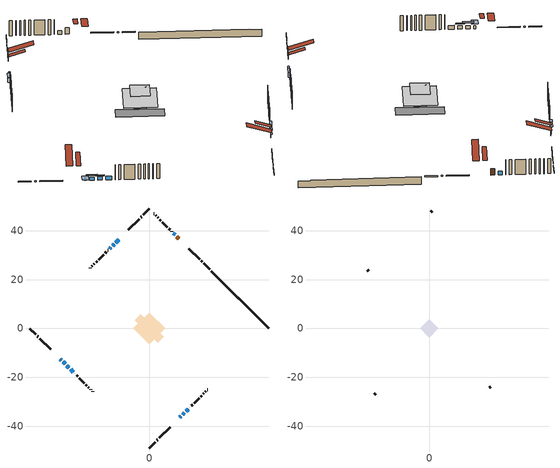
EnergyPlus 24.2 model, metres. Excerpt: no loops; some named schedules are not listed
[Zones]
conditioned space
 floor outside (Floor1 construction): -2.28,0 0,2.28 2.28,0 0,-2.28 z0.49
 floor outside (Floor2 construction): -0.53,0 0,0.53 0.53,0 0,-0.53 z0.49
 floor adiabatic (AdiabaticFloorConstruction): -6.47,0 0,6.47 6.47,0 0,-6.47 z2.93
 floor foundation (Slab1 construction): -5.87,3.42 -3.42,5.87 5.87,-3.42 3.42,-5.87 z-1.95
 wall outside (RimJoist1 construction): 0,-48.83 2.45,-46.38 / -48.83,0 -46.38,-2.45 / 0,48.83 -2.45,46.38 / 24.68,24.15 22.24,26.59 z0.49:0.79
 wall outside (RimJoist3 construction): 3.1,-45.73 3.47,-45.36 / -45.73,-3.1 -45.36,-3.47 / -3.1,45.73 -3.47,45.36 / 21.58,27.25 21.22,27.62 z0.49:0.79
 wall outside (RimJoist4 construction): 4.12,-44.71 8.53,-40.3 / -44.71,-4.12 -40.3,-8.53 / -4.12,44.71 -8.53,40.3 / 20.56,28.27 16.15,32.68 z0.49:0.79
 wall outside (AdiabaticWallConstruction 1): 12.12,36.71 11.28,37.55 z0.49:2.52
 wall outside (AdiabaticWallConstruction): -36.27,-12.56 -35.89,-12.94 / 12.56,-36.27 12.94,-35.89 z0.49:1.38; -35.24,-13.59 -34.36,-14.47 / -33.7,-15.13 -32.82,-16.01 z0.49:1.53; -12.56,36.27 -13.71,35.12 z0.49:0.95; -32.16,-16.67 -31.02,-17.81 / 15.06,-33.77 15.91,-32.92 / 10.62,38.21 9.86,38.97 z0.49:1.71; 13.59,-35.24 14.4,-34.43 z0.49:1.73; -14.37,34.46 -15.01,33.82 z0.49:1.41; -15.67,33.16 -16.19,32.64 z0.49:1.05
 wall outside (Wall1 construction): 16.56,-32.27 16.58,-32.25 / -30.37,-18.47 -30.35,-18.48 / -16.85,31.98 -16.87,31.96 / 9.2,39.63 9.18,39.65 z0.49:5.37
 wall outside (Wall2 construction): 17.24,-31.59 17.7,-31.13 / -29.69,-19.14 -29.23,-19.6 / -17.53,31.3 -17.99,30.84 / 8.53,40.3 8.07,40.76 z0.49:5.37
 wall outside (Wall3 construction): 18.36,-30.47 20.38,-28.45 / -28.57,-20.26 -26.55,-22.28 / -18.64,30.19 -20.66,28.17 / 7.41,41.42 5.39,43.44 z0.49:5.37
 wall outside (Wall4 construction): 21.03,-27.8 21.44,-27.39 / -25.89,-22.94 -25.49,-23.34 / -21.32,27.51 -21.73,27.1 / 4.73,44.1 4.33,44.5 z0.49:5.37
 wall outside (Wall5 construction): 22.1,-26.73 22.3,-26.53 / -24.83,-24 -24.63,-24.2 / -22.38,26.45 -22.59,26.24 / 3.67,45.16 3.47,45.36 z0.49:5.37
 wall outside (Wall6 construction): 22.96,-25.87 23.12,-25.71 / -23.97,-24.86 -23.81,-25.02 / -23.24,25.59 -23.41,25.42 / 2.81,46.02 2.65,46.18 z0.49:5.37
 wall outside (Wall7 construction): 23.78,-25.05 23.87,-24.96 / -23.15,-25.68 -23.06,-25.77 / -24.06,24.77 -24.16,24.67 / 1.99,46.84 1.89,46.94 z0.49:5.37
 wall foundation (FoundationWall1 construction): 25.34,23.49,-1.95 25.34,23.49,0.49 46.48,2.35,0.49 46.48,2.35,0.27 48.83,0,0.27 48.83,0,-1.95
 window (WindowConstruction 8): -36.27,-12.56 -35.89,-12.94 z0.49:1.38
 window (WindowConstruction 7): -35.24,-13.59 -34.36,-14.47 z0.49:1.53
 window (WindowConstruction 10): -12.56,36.27 -13.71,35.12 z0.49:0.95
 window (WindowConstruction 9): 12.56,-36.27 12.94,-35.89 z0.49:1.38
 window (WindowConstruction): -33.7,-15.13 -32.82,-16.01 z0.49:1.53
 window (WindowConstruction 1): -32.16,-16.67 -31.02,-17.81 z0.49:1.71
 window (WindowConstruction 2): 13.59,-35.24 14.4,-34.43 z0.49:1.73
 window (WindowConstruction 3): 15.06,-33.77 15.9,-32.93 z0.49:1.71
 window (WindowConstruction 4): 10.62,38.21 9.86,38.97 z0.49:1.71
 window (WindowConstruction 5): -14.37,34.46 -15.01,33.82 z0.49:1.4
 window (WindowConstruction 6): -15.67,33.16 -16.19,32.64 z0.49:1.05
 door (Door): 12.12,36.71 11.28,37.55 z0.49:2.52
 ceiling adiabatic (AdiabaticFloorConstruction): 0,-6.47 6.47,0 0,6.47 -6.47,0 z2.93
 roof outside (Roof5 construction): 11.9,-36.93,5.37 8.85,-33.87,6.81 8.04,-34.68,6.81 11.1,-37.73,5.37; -36.93,-11.9,5.37 -33.87,-8.85,6.81 -34.68,-8.04,6.81 -37.73,-11.1,5.37; -11.9,36.93,5.37 -8.85,33.87,6.81 -8.04,34.68,6.81 -11.1,37.73,5.37; 12.78,36.05,5.37 9.72,33,6.81 10.53,32.19,6.81 13.58,35.25,5.37
attic - vented
 floor to conditioned space (Floor3 construction Reversed): -3.71,0 0,3.71 3.71,0 0,-3.71 z5.37
 floor to conditioned space (Floor4 construction Reversed): -2.1,0 0,2.1 2.1,0 0,-2.1 z5.37
 floor to conditioned space (Floor6 construction Reversed): -2.42,0 0,2.42 2.42,0 0,-2.42 z5.37
 wall outside (Wall8 construction): 24.53,-24.3 25.11,-23.72 / -22.4,-26.43 -21.82,-27.01 / -24.82,24.01 -25.4,23.43 / 1.24,47.59 0.66,48.17 z0.49:5.37
 roof outside (Roof1 construction): 10.44,-38.39,5.37 5.67,-33.61,7.62 4.41,-34.87,7.62 9.18,-39.65,5.37; -38.39,-10.44,5.37 -33.61,-5.67,7.62 -34.87,-4.41,7.62 -39.65,-9.18,5.37; -10.44,38.39,5.37 -5.67,33.61,7.62 -4.41,34.87,7.62 -9.18,39.65,5.37; 14.24,34.59,5.37 9.46,29.82,7.62 10.72,28.56,7.62 15.5,33.33,5.37
shading: -35.46,-13.37 -36.7,-12.13 -37.99,-13.42 -36.75,-14.66 z1.99; -33.71,-15.12 -35.88,-12.95 -36.31,-13.38 -34.14,-15.55 z2.44; -13.75,35.08 -12.52,36.31 -12.62,36.42 -13.86,35.18 z1.01; 13.26,-35.57 12.24,-36.59 12.45,-36.81 13.47,-35.78 z1.84; -32.39,-16.44 -34.13,-14.7 -34.34,-14.91 -32.6,-16.65 z2.14; 14.73,-34.1 13.27,-35.56 13.59,-35.89 15.05,-34.43 z2.19; 16.23,-32.6 14.73,-34.1 15.06,-34.42 16.56,-32.93 z2.17; -15.44,33.39 -13.94,34.89 -14.37,35.33 -15.88,33.82 z2.01; -16.62,32.21 -15.24,33.59 -15.67,34.02 -17.05,32.64 z1.66
[Building]
Building 1: Terrain=Suburbs
[Site:Location]
Fredericton_NB: Latitude {deg}=45.87; Longitude {deg}=-66.54; Time Zone {hr}=-4; Elevation {m}=21; Keep Site Location Information=Yes
[Site:GroundTemperature:Shallow]
1.40444, -0.745387, -0.917552, 0.102649, 4.19819, 8.27465, 11.8087, 14.0475, 14.2377, 12.4168, 8.97287, 5.02146
[Site:WaterMainsTemperature]
Calculation Method=Schedule; Temperature Schedule=mains temperature schedule
[Material] Roughness=Rough; Thermal Absorptance=0.9
Name | Thickness {m} | Conductivity {W/m-K} | Density {kg/m3} | Specific Heat {J/kg-K} | Solar Absorptance | Visible Absorptance
asphalt or fiberglass shingles | 0.00635 | 0.162714 | 1121.4 | 1465.45 | 0.4 | 0.4
ceiling stud and cavity | 0.1397 | 0.118591 | 65.682 | 1177.47 | 0.7 | 0.7
ceiling stud and cavity 1 | 0.1397 | 0.117711 | 65.682 | 1177.47 | 0.7 | 0.7
ceiling stud and cavity 2 | 0.1397 | 0.118237 | 65.682 | 1177.47 | 0.7 | 0.7
concrete 4.0 in. | 0.1016 | 1.803125 | 2242.8 | 837.4 | 0.7 | 0.7
concrete 8.0 in. | 0.2032 | 1.803125 | 2242.8 | 837.4 | 0.7 | 0.7
door material | 0.04445 | 0.0451087 | 512.64 | 1214.23 | 0.7 | 0.7
floor covering | 0.0127 | 0.0433444 | 54.468 | 1339.84 | 0.6 | 0.6
floor rigid ins; rim joist rigid ins; wall rigid ins | 0.051816 | 0.029427 | 32.04 | 1214.23 | 0.7 | 0.7
floor rigid ins 1; wall rigid ins 1 | 0.512978 | 0.029427 | 32.04 | 1214.23 | 0.7 | 0.7
floor stud and cavity | 0.1397 | 0.101559 | 92.3553 | 1139.71 | 0.7 | 0.7
floor stud and cavity 1 | 0.1397 | 0.0960274 | 92.3553 | 1139.71 | 0.7 | 0.7
floor stud and cavity 2 | 0.1397 | 1.75129 | 37.0049 | 1207.88 | 0.7 | 0.7
furniture material conditioned space 1 | 0.1524 | 0.115458 | 640.8 | 1214.23 | 0.6 | 0.6
gypsum board | 0.0127 | 0.160291 | 801 | 837.4 | 0.6 | 0.6
gypsum board 1 | 0.00254 | 0.160291 | 801 | 837.4 | 0.6 | 0.6
osb sheathing 0.5 in. | 0.0127 | 0.115458 | 512.64 | 1214.23 | 0.7 | 0.7
osb sheathing 0.75 in. | 0.01905 | 0.115458 | 512.64 | 1214.23 | 0.7 | 0.7
osb sheathing 2.0 in. | 0.0508 | 0.115458 | 512.64 | 1214.23 | 0.7 | 0.7
rim joist stud and cavity | 0.0508 | 0.177588 | 50.32683 | 1063.81 | 0.6 | 0.6
rim joist stud and cavity 1 | 0.0508 | 0.229734 | 125.044 | 1163.47 | 0.6 | 0.6
rim joist stud and cavity 2 | 0.0508 | 0.0585692 | 125.044 | 1163.47 | 0.6 | 0.6
roof stud and cavity | 0.2032 | 0.172038 | 78.34581 | 1123.46 | 0.7 | 0.7
slab rigid ins | 0.000517642 | 0.029427 | 32.04 | 1214.23 | 0.7 | 0.7
wall stud and cavity | 0.1397 | 0.293854 | 139.0536 | 1170.24 | 0.7 | 0.7
wall stud and cavity 1 | 0.1397 | 0.532503 | 139.0536 | 1170.24 | 0.7 | 0.7
wall stud and cavity 2 | 0.1397 | 0.450807 | 139.0536 | 1170.24 | 0.7 | 0.7
wall stud and cavity 3 | 0.0889 | 0.350082 | 50.32683 | 1063.81 | 0.7 | 0.7
wall stud and cavity 4 | 0.1397 | 0.170256 | 139.0536 | 1170.24 | 0.7 | 0.7
wall stud and cavity 5 | 0.1397 | 0.0768782 | 139.0536 | 1170.24 | 0.7 | 0.7
wall stud and cavity 6 | 0.1397 | 0.678158 | 139.0536 | 1170.24 | 0.7 | 0.7
wall stud and cavity 7 | 0.0889 | 6.9971 | 50.32683 | 1063.81 | 0.6 | 0.6
wall stud and cavity 8 | 0.0889 | 0.380278 | 52.3479 | 1209.89 | 0.7 | 0.7
wall stud and cavity 9 | 0.0889 | 0.391764 | 83.0341 | 1211.67 | 0.7 | 0.7
wood siding | 0.0254 | 0.102417 | 544.68 | 1172.36 | 0.4 | 0.4
wood siding 1 | 0.00254 | 0.102417 | 544.68 | 1172.36 | 0.4 | 0.4
wood siding 2; wood siding 3; wood siding 4 | 0.0254 | 0.102417 | 544.68 | 1172.36 | 0.7 | 0.7
[WindowMaterial:SimpleGlazingSystem]
Name | U-Factor {W/m2-K} | Solar Heat Gain Coefficient
WindowMaterial | 3.30232 | 0.66
WindowMaterial 1 | 3.30005 | 0.68
WindowMaterial 2 | 3.30119 | 0.66
WindowMaterial 3 | 2.779381 | 0.66
WindowMaterial 4 | 2.77711 | 0.66
WindowMaterial 5 | 2.76916 | 0.64
WindowMaterial 6 | 2.76064 | 0.47
WindowMaterial 7 | 2.75326 | 0.59
WindowMaterial 8 | 3.30687 | 0.57
[Construction]
AdiabaticFloorConstruction: floor stud and cavity 2, floor rigid ins 1, osb sheathing 0.75 in., floor covering
AdiabaticWallConstruction: wood siding 3, wall rigid ins 1, wall stud and cavity 8, gypsum board
AdiabaticWallConstruction 1: wood siding 4, wall rigid ins 1, wall stud and cavity 8, gypsum board
Door: door material
Floor1 construction: floor stud and cavity, floor rigid ins, osb sheathing 0.75 in., floor covering
Floor2 construction: floor stud and cavity 1, floor rigid ins, osb sheathing 0.75 in., floor covering
Floor3 construction Reversed: gypsum board, ceiling stud and cavity
Floor4 construction Reversed: gypsum board, ceiling stud and cavity 1
Floor6 construction Reversed: gypsum board, ceiling stud and cavity 2
FoundationWall1 construction: concrete 8.0 in.
furniture construction conditioned space 1: furniture material conditioned space 1
PartitionWallConstruction: gypsum board, wall stud and cavity 9, gypsum board
RimJoist1 construction: wood siding 2, rim joist stud and cavity
RimJoist3 construction: wood siding 2, rim joist rigid ins, osb sheathing 2.0 in., rim joist stud and cavity 1
RimJoist4 construction: wood siding 2, rim joist rigid ins, osb sheathing 2.0 in., rim joist stud and cavity 2
Roof1 construction: asphalt or fiberglass shingles
Roof5 construction: asphalt or fiberglass shingles, osb sheathing 0.75 in., roof stud and cavity, gypsum board
Slab1 construction: slab rigid ins, concrete 4.0 in.
Wall1 construction: wood siding, osb sheathing 0.5 in., wall stud and cavity, gypsum board
Wall2 construction: wood siding, wall rigid ins, osb sheathing 0.5 in., wall stud and cavity 1, gypsum board
Wall3 construction: wood siding, wall rigid ins, osb sheathing 0.5 in., wall stud and cavity 2, gypsum board
Wall4 construction: wood siding 1, wall stud and cavity 3, gypsum board 1
Wall5 construction: wood siding, osb sheathing 0.5 in., wall stud and cavity 4, gypsum board
Wall6 construction: wood siding, osb sheathing 0.5 in., wall stud and cavity 5, gypsum board
Wall7 construction: wood siding, wall rigid ins, osb sheathing 0.5 in., wall stud and cavity 6, gypsum board
Wall8 construction: wood siding 1, wall stud and cavity 7
WindowConstruction; WindowConstruction 7: WindowMaterial
WindowConstruction 1: WindowMaterial 1
WindowConstruction 10: WindowMaterial 8
WindowConstruction 2: WindowMaterial 2
WindowConstruction 3: WindowMaterial 3
WindowConstruction 4: WindowMaterial 4
WindowConstruction 5: WindowMaterial 5
WindowConstruction 6: WindowMaterial 6
WindowConstruction 8; WindowConstruction 9: WindowMaterial 7
[Zone] Multiplier=1; Part of Total Floor Area=Yes
Name | Volume {m3}
attic - vented | 17.571
conditioned space | 316.6
[Space]
Name | Zone | Volume {m3}
attic - vented 1 | attic - vented | 17.571
conditioned space 1 | conditioned space | 316.6
[ZoneInfiltration:EffectiveLeakageArea]
infil attic - vented 1: Zone or Space=attic - vented 1; Schedule=Always On Discrete; Effective Air Leakage Area {cm2}=1923.2; Stack Coefficient=0.000495671; Wind Coefficient=1.50424e-05
[ZoneMixing]
whole house fan mix: Zone or Space=attic - vented; Schedule=Always On Continuous; Design Flow Rate Calculation Method=Flow/Zone; Design Flow Rate {m3/s}=0; Source Zone or Space=conditioned space
[SurfaceProperty:ExposedFoundationPerimeter]
Slab1: Exposed Perimeter Calculation Method=TotalExposedPerimeter; Total Exposed Perimeter {m}=33.224
[InternalMass] Zone or ZoneList=conditioned space; Space or SpaceList=conditioned space 1
Name | Construction | Surface Area {m2}
furniture mass conditioned space 1 | furniture construction conditioned space 1 | 56.0759
partition wall mass | PartitionWallConstruction | 140.19
[Lights]
interior lighting: Zone or ZoneList or Space or SpaceList=conditioned space 1; Schedule=interior lighting schedule; Design Level Calculation Method=LightingLevel; Lighting Level {W}=343.2; Return Air Fraction=0; Fraction Radiant=0.6; Fraction Visible=0.2; Fraction Replaceable=1
[People]
occupants: Zone or ZoneList or Space or SpaceList=conditioned space 1; Number of People Schedule=occupants schedule; Number of People Calculation Method=People; Number of People=3; Fraction Radiant=0.314171; Sensible Heat Fraction=0.56303; Activity Level Schedule=occupants activity schedule; Carbon Dioxide Generation Rate {m3/s-W}=0; Enable ASHRAE 55 Comfort Warnings=No; Mean Radiant Temperature Calculation Type=EnclosureAveraged
[ElectricEquipment] Zone or ZoneList or Space or SpaceList=conditioned space 1; Design Level Calculation Method=EquipmentLevel
Name | Schedule | Design Level {W} | Fraction Latent | Fraction Radiant | Fraction Lost
clothes dryer | clothes dryer schedule | 140.772 | 0.015 | 0.081 | 0.85
clothes washer | clothes washer schedule | 32.1985 | 0.03 | 0.162 | 0.7
cooking range | cooking range schedule | 215.147 | 0.08 | 0.432 | 0.2
dishwasher | dishwasher schedule | 66.8632 | 0.3 | 0.18 | 0.4
fridge | fridge schedule | 72.9452 | 0 | 0.6 | 0
mech vent house fan | mech vent house fan schedule | 0 | 0 | 0 | 1
mech vent house fan cfis | mech vent house fan cfis schedule | 0 | 0 | 0 | 0
misc plug loads | misc plug loads schedule | 494.7 | 0.045 | 0.513 | 0.1
whole house fan | Always On Discrete | 0 | 0 | 0 | 1
[OtherEquipment] Zone or ZoneList or Space or SpaceList=conditioned space 1; Design Level Calculation Method=EquipmentLevel
Name | Fuel Type | Schedule | Design Level {W} | Fraction Latent | Fraction Radiant | Fraction Lost
clothes dryer 1 | Electricity | clothes dryer schedule | 0 | 0.015 | 0.081 | 0.85
cooking range 1 | Electricity | cooking range schedule | 0 | 0.08 | 0.432 | 0.2
general water use latent | None | general water use schedule | 62.594 | 1 | 0 | 0
general water use sensible | None | general water use schedule | -61.6891 | 0 | 0.6 | 0
mech vent house fan latent load | None | Always On Discrete | 0 | 1 | 0 | 0
mech vent house fan sensible load | None | Always On Discrete | 0 | 0 | 0 | 0
water heater energy adjustment1 | Electricity | Always On Discrete | 0.01 | 0 | 0 | 1
[ZoneInfiltration:DesignFlowRate] Zone or ZoneList or Space or SpaceList=conditioned space 1; Schedule=Always On Discrete; Design Flow Rate Calculation Method=Flow/Zone; Design Flow Rate {m3/s}=0
infil flow; natural vent flow; whole house fan flow
[ZoneControl:Thermostat]
conditioned space Thermostat: Zone or ZoneList=conditioned space; Control Type Schedule=conditioned space Thermostat Schedule; Control 1=conditioned space temperature setpoint; Temperature Difference Between Cutout And Setpoint {deltaC}=0
[ThermostatSetpoint:DualSetpoint]
conditioned space temperature setpoint: Heating Setpoint Temperature Schedule=heating setpoint; Cooling Setpoint Temperature Schedule=cooling setpoint
[Zone equipment]
conditioned space: electric baseboard
[Foundation:Kiva]
Foundation Kiva 1: Initial Indoor Air Temperature {C}=18; Wall Height Above Grade {m}=0.489996; Wall Depth Below Slab {m}=0.2032
[Foundation:Kiva:Settings]
Soil Conductivity {W/m-K}=0.849921; Soil Density {kg/m3}=1842.3; Soil Specific Heat {J/kg-K}=418.7; Ground Solar Absorptivity=0.9; Ground Thermal Absorptivity=0.9; Ground Surface Roughness {m}=0.03; Far-Field Width {m}=40; Deep-Ground Boundary Condition=ZeroFlux; Deep-Ground Depth {m}=40; Minimum Cell Dimension {m}=0.2; Maximum Cell Growth Coefficient=3; Simulation Timestep=Timestep
[Exterior:Lights]
exterior lighting: Schedule=exterior lighting schedule; Design Level {W}=75.6
[EnergyManagementSystem:Sensor] Output:Variable or Output:Meter Index Key=conditioned space
Name | Output:Variable or Output:Meter
conditioned_space_clg_unmet_s | Zone Cooling Setpoint Not Met Time
conditioned_space_htg_unmet_s | Zone Heating Setpoint Not Met Time
fridge_tin_s; tin_s; tin_s_1 | Zone Mean Air Temperature
tout_s | Zone Outdoor Air Drybulb Temperature
win_s | Zone Air Humidity Ratio
[Schedule:Constant]
Name | Hourly Value
Always On Continuous; mech vent house fan schedule; mech vent house fan cfis schedule; Always On Discrete | 1
occupants activity schedule | 117.228
fridge schedule | 0
[Schedule:Week:Daily]
interior lighting schedule Week Rule - Jan1-Jan27: interior lighting schedule day, interior lighting schedule day, interior lighting schedule day, interior lighting schedule day, interior lighting schedule day, interior lighting schedule day, interior lighting schedule day, interior lighting schedule default day, interior lighting schedule default day, interior lighting schedule default day, interior lighting schedule default day, interior lighting schedule default day
interior lighting schedule Week Rule - Jan28-Feb3: interior lighting schedule day, interior lighting schedule day, interior lighting schedule day, interior lighting schedule day, interior lighting schedule day 1, interior lighting schedule day 1, interior lighting schedule day 1, interior lighting schedule default day, interior lighting schedule default day, interior lighting schedule default day, interior lighting schedule default day, interior lighting schedule default day
interior lighting schedule Week Rule - Feb4-Feb24: interior lighting schedule day 1, interior lighting schedule day 1, interior lighting schedule day 1, interior lighting schedule day 1, interior lighting schedule day 1, interior lighting schedule day 1, interior lighting schedule day 1, interior lighting schedule default day, interior lighting schedule default day, interior lighting schedule default day, interior lighting schedule default day, interior lighting schedule default day
interior lighting schedule Week Rule - Feb25-Mar3: interior lighting schedule day 1, interior lighting schedule day 1, interior lighting schedule day 1, interior lighting schedule day 1, interior lighting schedule day 2, interior lighting schedule day 2, interior lighting schedule day 2, interior lighting schedule default day, interior lighting schedule default day, interior lighting schedule default day, interior lighting schedule default day, interior lighting schedule default day
interior lighting schedule Week Rule - Mar4-Mar31: interior lighting schedule day 2, interior lighting schedule day 2, interior lighting schedule day 2, interior lighting schedule day 2, interior lighting schedule day 2, interior lighting schedule day 2, interior lighting schedule day 2, interior lighting schedule default day, interior lighting schedule default day, interior lighting schedule default day, interior lighting schedule default day, interior lighting schedule default day
interior lighting schedule Week Rule - Apr1-Apr28: interior lighting schedule day 3, interior lighting schedule day 3, interior lighting schedule day 3, interior lighting schedule day 3, interior lighting schedule day 3, interior lighting schedule day 3, interior lighting schedule day 3, interior lighting schedule default day, interior lighting schedule default day, interior lighting schedule default day, interior lighting schedule default day, interior lighting schedule default day
interior lighting schedule Week Rule - Apr29-May5: interior lighting schedule day 3, interior lighting schedule day 3, interior lighting schedule day 4, interior lighting schedule day 4, interior lighting schedule day 4, interior lighting schedule day 4, interior lighting schedule day 4, interior lighting schedule default day, interior lighting schedule default day, interior lighting schedule default day, interior lighting schedule default day, interior lighting schedule default day
interior lighting schedule Week Rule - May6-May26: interior lighting schedule day 4, interior lighting schedule day 4, interior lighting schedule day 4, interior lighting schedule day 4, interior lighting schedule day 4, interior lighting schedule day 4, interior lighting schedule day 4, interior lighting schedule default day, interior lighting schedule default day, interior lighting schedule default day, interior lighting schedule default day, interior lighting schedule default day
interior lighting schedule Week Rule - May27-Jun2: interior lighting schedule day 4, interior lighting schedule day 4, interior lighting schedule day 4, interior lighting schedule day 4, interior lighting schedule day 4, interior lighting schedule day 5, interior lighting schedule day 5, interior lighting schedule default day, interior lighting schedule default day, interior lighting schedule default day, interior lighting schedule default day, interior lighting schedule default day
interior lighting schedule Week Rule - Jun3-Jun30: interior lighting schedule day 5, interior lighting schedule day 5, interior lighting schedule day 5, interior lighting schedule day 5, interior lighting schedule day 5, interior lighting schedule day 5, interior lighting schedule day 5, interior lighting schedule default day, interior lighting schedule default day, interior lighting schedule default day, interior lighting schedule default day, interior lighting schedule default day
interior lighting schedule Week Rule - Jul1-Jul28: interior lighting schedule day 6, interior lighting schedule day 6, interior lighting schedule day 6, interior lighting schedule day 6, interior lighting schedule day 6, interior lighting schedule day 6, interior lighting schedule day 6, interior lighting schedule default day, interior lighting schedule default day, interior lighting schedule default day, interior lighting schedule default day, interior lighting schedule default day
interior lighting schedule Week Rule - Jul29-Aug4: interior lighting schedule day 6, interior lighting schedule day 6, interior lighting schedule day 6, interior lighting schedule day 7, interior lighting schedule day 7, interior lighting schedule day 7, interior lighting schedule day 7, interior lighting schedule default day, interior lighting schedule default day, interior lighting schedule default day, interior lighting schedule default day, interior lighting schedule default day
interior lighting schedule Week Rule - Aug5-Aug25: interior lighting schedule day 7, interior lighting schedule day 7, interior lighting schedule day 7, interior lighting schedule day 7, interior lighting schedule day 7, interior lighting schedule day 7, interior lighting schedule day 7, interior lighting schedule default day, interior lighting schedule default day, interior lighting schedule default day, interior lighting schedule default day, interior lighting schedule default day
interior lighting schedule Week Rule - Aug26-Sep1: interior lighting schedule day 7, interior lighting schedule day 7, interior lighting schedule day 7, interior lighting schedule day 7, interior lighting schedule day 7, interior lighting schedule day 7, interior lighting schedule day 8, interior lighting schedule default day, interior lighting schedule default day, interior lighting schedule default day, interior lighting schedule default day, interior lighting schedule default day
interior lighting schedule Week Rule - Sep2-Sep29: interior lighting schedule day 8, interior lighting schedule day 8, interior lighting schedule day 8, interior lighting schedule day 8, interior lighting schedule day 8, interior lighting schedule day 8, interior lighting schedule day 8, interior lighting schedule default day, interior lighting schedule default day, interior lighting schedule default day, interior lighting schedule default day, interior lighting schedule default day
interior lighting schedule Week Rule - Sep30-Oct6: interior lighting schedule day 8, interior lighting schedule day 9, interior lighting schedule day 9, interior lighting schedule day 9, interior lighting schedule day 9, interior lighting schedule day 9, interior lighting schedule day 9, interior lighting schedule default day, interior lighting schedule default day, interior lighting schedule default day, interior lighting schedule default day, interior lighting schedule default day
interior lighting schedule Week Rule - Oct7-Oct27: interior lighting schedule day 9, interior lighting schedule day 9, interior lighting schedule day 9, interior lighting schedule day 9, interior lighting schedule day 9, interior lighting schedule day 9, interior lighting schedule day 9, interior lighting schedule default day, interior lighting schedule default day, interior lighting schedule default day, interior lighting schedule default day, interior lighting schedule default day
interior lighting schedule Week Rule - Oct28-Nov3: interior lighting schedule day 9, interior lighting schedule day 9, interior lighting schedule day 9, interior lighting schedule day 9, interior lighting schedule day 10, interior lighting schedule day 10, interior lighting schedule day 10, interior lighting schedule default day, interior lighting schedule default day, interior lighting schedule default day, interior lighting schedule default day, interior lighting schedule default day
interior lighting schedule Week Rule - Nov4-Nov24: interior lighting schedule day 10, interior lighting schedule day 10, interior lighting schedule day 10, interior lighting schedule day 10, interior lighting schedule day 10, interior lighting schedule day 10, interior lighting schedule day 10, interior lighting schedule default day, interior lighting schedule default day, interior lighting schedule default day, interior lighting schedule default day, interior lighting schedule default day
interior lighting schedule Week Rule - Nov25-Dec1: interior lighting schedule day 10, interior lighting schedule day 10, interior lighting schedule day 10, interior lighting schedule day 10, interior lighting schedule day 10, interior lighting schedule day 10, interior lighting schedule day 11, interior lighting schedule default day, interior lighting schedule default day, interior lighting schedule default day, interior lighting schedule default day, interior lighting schedule default day
interior lighting schedule Week Rule - Dec2-Dec31: interior lighting schedule day 11, interior lighting schedule day 11, interior lighting schedule day 11, interior lighting schedule day 11, interior lighting schedule day 11, interior lighting schedule day 11, interior lighting schedule day 11, interior lighting schedule default day, interior lighting schedule default day, interior lighting schedule default day, interior lighting schedule default day, interior lighting schedule default day
occupants schedule Week Rule - Jan1-Dec31: occupants schedule day, occupants schedule day, occupants schedule day, occupants schedule day, occupants schedule day, occupants schedule day, occupants schedule day, occupants schedule default day, occupants schedule default day, occupants schedule default day, occupants schedule default day, occupants schedule default day
clothes dryer schedule Week Rule - Jan1-Dec31: clothes dryer schedule day, clothes dryer schedule day, clothes dryer schedule day, clothes dryer schedule day, clothes dryer schedule day, clothes dryer schedule day, clothes dryer schedule day, clothes dryer schedule default day, clothes dryer schedule default day, clothes dryer schedule default day, clothes dryer schedule default day, clothes dryer schedule default day
clothes washer schedule Week Rule - Jan1-Dec31: clothes washer schedule day, clothes washer schedule day, clothes washer schedule day, clothes washer schedule day, clothes washer schedule day, clothes washer schedule day, clothes washer schedule day, clothes washer schedule default day, clothes washer schedule default day, clothes washer schedule default day, clothes washer schedule default day, clothes washer schedule default day
cooking range schedule Week Rule - Jan1-Dec31: cooking range schedule day, cooking range schedule day, cooking range schedule day, cooking range schedule day, cooking range schedule day, cooking range schedule day, cooking range schedule day, cooking range schedule default day, cooking range schedule default day, cooking range schedule default day, cooking range schedule default day, cooking range schedule default day
dishwasher schedule Week Rule - Jan1-Dec31: dishwasher schedule day, dishwasher schedule day, dishwasher schedule day, dishwasher schedule day, dishwasher schedule day, dishwasher schedule day, dishwasher schedule day, dishwasher schedule default day, dishwasher schedule default day, dishwasher schedule default day, dishwasher schedule default day, dishwasher schedule default day
misc plug loads schedule Week Rule - Jan1-Dec31: misc plug loads schedule day, misc plug loads schedule day, misc plug loads schedule day, misc plug loads schedule day, misc plug loads schedule day, misc plug loads schedule day, misc plug loads schedule day, misc plug loads schedule default day, misc plug loads schedule default day, misc plug loads schedule default day, misc plug loads schedule default day, misc plug loads schedule default day
general water use schedule Week Rule - Jan1-Dec31: general water use schedule day, general water use schedule day, general water use schedule day, general water use schedule day, general water use schedule day, general water use schedule day, general water use schedule day, general water use schedule default day, general water use schedule default day, general water use schedule default day, general water use schedule default day, general water use schedule default day
exterior lighting schedule Week Rule - Jan1-Jan27: exterior lighting schedule day, exterior lighting schedule day, exterior lighting schedule day, exterior lighting schedule day, exterior lighting schedule day, exterior lighting schedule day, exterior lighting schedule day, exterior lighting schedule default day, exterior lighting schedule default day, exterior lighting schedule default day, exterior lighting schedule default day, exterior lighting schedule default day
exterior lighting schedule Week Rule - Jan28-Feb3: exterior lighting schedule day, exterior lighting schedule day, exterior lighting schedule day, exterior lighting schedule day, exterior lighting schedule day 1, exterior lighting schedule day 1, exterior lighting schedule day 1, exterior lighting schedule default day, exterior lighting schedule default day, exterior lighting schedule default day, exterior lighting schedule default day, exterior lighting schedule default day
exterior lighting schedule Week Rule - Feb4-Feb24: exterior lighting schedule day 1, exterior lighting schedule day 1, exterior lighting schedule day 1, exterior lighting schedule day 1, exterior lighting schedule day 1, exterior lighting schedule day 1, exterior lighting schedule day 1, exterior lighting schedule default day, exterior lighting schedule default day, exterior lighting schedule default day, exterior lighting schedule default day, exterior lighting schedule default day
exterior lighting schedule Week Rule - Feb25-Mar3: exterior lighting schedule day 1, exterior lighting schedule day 1, exterior lighting schedule day 1, exterior lighting schedule day 1, exterior lighting schedule day 2, exterior lighting schedule day 2, exterior lighting schedule day 2, exterior lighting schedule default day, exterior lighting schedule default day, exterior lighting schedule default day, exterior lighting schedule default day, exterior lighting schedule default day
exterior lighting schedule Week Rule - Mar4-Mar31: exterior lighting schedule day 2, exterior lighting schedule day 2, exterior lighting schedule day 2, exterior lighting schedule day 2, exterior lighting schedule day 2, exterior lighting schedule day 2, exterior lighting schedule day 2, exterior lighting schedule default day, exterior lighting schedule default day, exterior lighting schedule default day, exterior lighting schedule default day, exterior lighting schedule default day
exterior lighting schedule Week Rule - Apr1-Apr28: exterior lighting schedule day 3, exterior lighting schedule day 3, exterior lighting schedule day 3, exterior lighting schedule day 3, exterior lighting schedule day 3, exterior lighting schedule day 3, exterior lighting schedule day 3, exterior lighting schedule default day, exterior lighting schedule default day, exterior lighting schedule default day, exterior lighting schedule default day, exterior lighting schedule default day
exterior lighting schedule Week Rule - Apr29-May5: exterior lighting schedule day 3, exterior lighting schedule day 3, exterior lighting schedule day 4, exterior lighting schedule day 4, exterior lighting schedule day 4, exterior lighting schedule day 4, exterior lighting schedule day 4, exterior lighting schedule default day, exterior lighting schedule default day, exterior lighting schedule default day, exterior lighting schedule default day, exterior lighting schedule default day
exterior lighting schedule Week Rule - May6-May26: exterior lighting schedule day 4, exterior lighting schedule day 4, exterior lighting schedule day 4, exterior lighting schedule day 4, exterior lighting schedule day 4, exterior lighting schedule day 4, exterior lighting schedule day 4, exterior lighting schedule default day, exterior lighting schedule default day, exterior lighting schedule default day, exterior lighting schedule default day, exterior lighting schedule default day
exterior lighting schedule Week Rule - May27-Jun2: exterior lighting schedule day 4, exterior lighting schedule day 4, exterior lighting schedule day 4, exterior lighting schedule day 4, exterior lighting schedule day 4, exterior lighting schedule day 5, exterior lighting schedule day 5, exterior lighting schedule default day, exterior lighting schedule default day, exterior lighting schedule default day, exterior lighting schedule default day, exterior lighting schedule default day
exterior lighting schedule Week Rule - Jun3-Jun30: exterior lighting schedule day 5, exterior lighting schedule day 5, exterior lighting schedule day 5, exterior lighting schedule day 5, exterior lighting schedule day 5, exterior lighting schedule day 5, exterior lighting schedule day 5, exterior lighting schedule default day, exterior lighting schedule default day, exterior lighting schedule default day, exterior lighting schedule default day, exterior lighting schedule default day
[Schedule:Year]
interior lighting schedule: interior lighting schedule Week Rule - Jan1-Jan27, 1, 1, 1, 27, interior lighting schedule Week Rule - Jan28-Feb3, 1, 28, 2, 3, interior lighting schedule Week Rule - Feb4-Feb24, 2, 4, 2, 24, interior lighting schedule Week Rule - Feb25-Mar3, 2, 25, 3, 3, interior lighting schedule Week Rule - Mar4-Mar31, 3, 4, 3, 31, interior lighting schedule Week Rule - Apr1-Apr28, 4, 1, 4, 28, interior lighting schedule Week Rule - Apr29-May5, 4, 29, 5, 5, interior lighting schedule Week Rule - May6-May26, 5, 6, 5, 26, interior lighting schedule Week Rule - May27-Jun2, 5, 27, 6, 2, interior lighting schedule Week Rule - Jun3-Jun30, 6, 3, 6, 30, interior lighting schedule Week Rule - Jul1-Jul28, 7, 1, 7, 28, interior lighting schedule Week Rule - Jul29-Aug4, 7, 29, 8, 4, interior lighting schedule Week Rule - Aug5-Aug25, 8, 5, 8, 25, interior lighting schedule Week Rule - Aug26-Sep1, 8, 26, 9, 1, interior lighting schedule Week Rule - Sep2-Sep29, 9, 2, 9, 29, interior lighting schedule Week Rule - Sep30-Oct6, 9, 30, 10, 6, interior lighting schedule Week Rule - Oct7-Oct27, 10, 7, 10, 27, interior lighting schedule Week Rule - Oct28-Nov3, 10, 28, 11, 3, interior lighting schedule Week Rule - Nov4-Nov24, 11, 4, 11, 24, interior lighting schedule Week Rule - Nov25-Dec1, 11, 25, 12, 1, interior lighting schedule Week Rule - Dec2-Dec31, 12, 2, 12, 31
occupants schedule: occupants schedule Week Rule - Jan1-Dec31, 1, 1, 12, 31
clothes dryer schedule: clothes dryer schedule Week Rule - Jan1-Dec31, 1, 1, 12, 31
clothes washer schedule: clothes washer schedule Week Rule - Jan1-Dec31, 1, 1, 12, 31
cooking range schedule: cooking range schedule Week Rule - Jan1-Dec31, 1, 1, 12, 31
dishwasher schedule: dishwasher schedule Week Rule - Jan1-Dec31, 1, 1, 12, 31
misc plug loads schedule: misc plug loads schedule Week Rule - Jan1-Dec31, 1, 1, 12, 31
general water use schedule: general water use schedule Week Rule - Jan1-Dec31, 1, 1, 12, 31
exterior lighting schedule: exterior lighting schedule Week Rule - Jan1-Jan27, 1, 1, 1, 27, exterior lighting schedule Week Rule - Jan28-Feb3, 1, 28, 2, 3, exterior lighting schedule Week Rule - Feb4-Feb24, 2, 4, 2, 24, exterior lighting schedule Week Rule - Feb25-Mar3, 2, 25, 3, 3, exterior lighting schedule Week Rule - Mar4-Mar31, 3, 4, 3, 31, exterior lighting schedule Week Rule - Apr1-Apr28, 4, 1, 4, 28, exterior lighting schedule Week Rule - Apr29-May5, 4, 29, 5, 5, exterior lighting schedule Week Rule - May6-May26, 5, 6, 5, 26, exterior lighting schedule Week Rule - May27-Jun2, 5, 27, 6, 2, exterior lighting schedule Week Rule - Jun3-Jun30, 6, 3, 6, 30, exterior lighting schedule Week Rule - Jul1-Jul28, 7, 1, 7, 28, exterior lighting schedule Week Rule - Jul29-Aug4, 7, 29, 8, 4, exterior lighting schedule Week Rule - Aug5-Aug25, 8, 5, 8, 25, exterior lighting schedule Week Rule - Aug26-Sep1, 8, 26, 9, 1, exterior lighting schedule Week Rule - Sep2-Sep29, 9, 2, 9, 29, exterior lighting schedule Week Rule - Sep30-Oct6, 9, 30, 10, 6, exterior lighting schedule Week Rule - Oct7-Oct27, 10, 7, 10, 27, exterior lighting schedule Week Rule - Oct28-Nov3, 10, 28, 11, 3, exterior lighting schedule Week Rule - Nov4-Nov24, 11, 4, 11, 24, exterior lighting schedule Week Rule - Nov25-Dec1, 11, 25, 12, 1, exterior lighting schedule Week Rule - Dec2-Dec31, 12, 2, 12, 31
[Schedule:Compact]
conditioned space Thermostat Schedule: Through: 12/31, For: AllDays, Until: 24:00, 4
mains temperature schedule: Through: 01/01, For: AllDays, Until: 24:00, 6.14222, Through: 01/02, For: AllDays, Until: 24:00, 6.07056, Through: 01/03, For: AllDays, Until: 24:00, 6.00056, Through: 01/04, For: AllDays, Until: 24:00, 5.93111, Through: 01/05, For: AllDays, Until: 24:00, 5.86333, Through: 01/06, For: AllDays, Until: 24:00, 5.79611, Through: 01/07, For: AllDays, Until: 24:00, 5.73056, Through: 01/08, For: AllDays, Until: 24:00, 5.66611, Through: 01/09, For: AllDays, Until: 24:00, 5.60278, Through: 01/10, For: AllDays, Until: 24:00, 5.54056, Through: 01/11, For: AllDays, Until: 24:00, 5.48, Through: 01/12, For: AllDays, Until: 24:00, 5.42056, Through: 01/13, For: AllDays, Until: 24:00, 5.36222, Through: 01/14, For: AllDays, Until: 24:00, 5.30556, Through: 01/15, For: AllDays, Until: 24:00, 5.25, Through: 01/16, For: AllDays, Until: 24:00, 5.19611, Through: 01/17, For: AllDays, Until: 24:00, 5.14333, Through: 01/18, For: AllDays, Until: 24:00, 5.09167, Through: 01/19, For: AllDays, Until: 24:00, 5.04167, Through: 01/20, For: AllDays, Until: 24:00, 4.99333, Through: 01/21, For: AllDays, Until: 24:00, 4.94611, Through: 01/22, For: AllDays, Until: 24:00, 4.90056, Through: 01/23, For: AllDays, Until: 24:00, 4.85611, Through: 01/24, For: AllDays, Until: 24:00, 4.81389, Through: 01/25, For: AllDays, Until: 24:00, 4.77222, Through: 01/26, For: AllDays, Until: 24:00, 4.73278, Through: 01/27, For: AllDays, Until: 24:00, 4.69444, Through: 01/28, For: AllDays, Until: 24:00, 4.65778, Through: 01/29, For: AllDays, Until: 24:00, 4.62278, Through: 01/30, For: AllDays, Until: 24:00, 4.58889, Through: 01/31, For: AllDays, Until: 24:00, 4.55667, Through: 02/01, For: AllDays, Until: 24:00, 4.52611, Through: 02/02, For: AllDays, Until: 24:00, 4.49722, Through: 02/03, For: AllDays, Until: 24:00, 4.47, Through: 02/04, For: AllDays, Until: 24:00, 4.44389, Through: 02/05, For: AllDays, Until: 24:00, 4.42, Through: 02/06, For: AllDays, Until: 24:00, 4.39722, Through: 02/07, For: AllDays, Until: 24:00, 4.37611, Through: 02/08, For: AllDays, Until: 24:00, 4.35722, Through: 02/09, For: AllDays, Until: 24:00, 4.33944, Through: 02/10, For: AllDays, Until: 24:00, 4.32333, Through: 02/11, For: AllDays, Until: 24:00, 4.30889, Through: 02/12, For: AllDays, Until: 24:00, 4.29556, Through: 02/13, For: AllDays, Until: 24:00, 4.28444, Through: 02/14, For: AllDays, Until: 24:00, 4.275, Through: 02/15, For: AllDays, Until: 24:00, 4.26722, Through: 02/16, For: AllDays, Until: 24:00, 4.26056, Through: 02/17, For: AllDays, Until: 24:00, 4.25611, Through: 02/18, For: AllDays, Until: 24:00, 4.25333, Through: 02/19, For: AllDays, Until: 24:00, 4.25167, Through: 02/20, For: AllDays, Until: 24:00, 4.25222, Through: 02/21, For: AllDays, Until: 24:00, 4.25389, Through: 02/22, For: AllDays, Until: 24:00, 4.25778, Through: 02/23, For: AllDays, Until: 24:00, 4.26278, Through: 02/24, For: AllDays, Until: 24:00, 4.27, Through: 02/25, For: AllDays, Until: 24:00, 4.27833, Through: 02/26, For: AllDays, Until: 24:00, 4.28889, Through: 02/27, For: AllDays, Until: 24:00, 4.30056, Through: 02/28, For: AllDays, Until: 24:00, 4.31389, Through: 03/01, For: AllDays, Until: 24:00, 4.32944, Through: 03/02, For: AllDays, Until: 24:00, 4.34611, Through: 03/03, For: AllDays, Until: 24:00, 4.36444, Through: 03/04, For: AllDays, Until: 24:00, 4.38444, Through: 03/05, For: AllDays, Until: 24:00, 4.40611, Through: 03/06, For: AllDays, Until: 24:00, 4.42944, Through: 03/07, For: AllDays, Until: 24:00, 4.45389, Through: 03/08, For: AllDays, Until: 24:00, 4.48056, Through: 03/09, For: AllDays, Until: 24:00, 4.50833, Through: 03/10, For: AllDays, Until: 24:00, 4.53778, Through: 03/11, For: AllDays, Until: 24:00, 4.56889, Through: 03/12, For: AllDays, Until: 24:00, 4.60167, Through: 03/13, For: AllDays, Until: 24:00, 4.63611, Through: 03/14, For: AllDays, Until: 24:00, 4.67167, Through: 03/15, For: AllDays, Until: 24:00, 4.70889, Through: 03/16, For: AllDays, Until: 24:00, 4.74778, Through: 03/17, For: AllDays, Until: 24:00, 4.78833, Through: 03/18, For: AllDays, Until: 24:00, 4.83, Through: 03/19, For: AllDays, Until: 24:00, 4.87333, Through: 03/20, For: AllDays, Until: 24:00, 4.91833, Through: 03/21, For: AllDays, Until: 24:00, 4.96444, Through: 03/22, For: AllDays, Until: 24:00, 5.01222, Through: 03/23, For: AllDays, Until: 24:00, 5.06111, Through: 03/24, For: AllDays, Until: 24:00, 5.11167, Through: 03/25, For: AllDays, Until: 24:00, 5.16389, Through: 03/26, For: AllDays, Until: 24:00, 5.21722, Through: 03/27, For: AllDays, Until: 24:00, 5.27167, Through: 03/28, For: AllDays, Until: 24:00, 5.32778, Through: 03/29, For: AllDays, Until: 24:00, 5.385, Through: 03/30, For: AllDays, Until: 24:00, 5.44389, Through: 03/31, For: AllDays, Until: 24:00, 5.50333, Through: 04/01, For: AllDays, Until: 24:00, 5.565, Through: 04/02, For: AllDays, Until: 24:00, 5.62722, Through: 04/03, For: AllDays, Until: 24:00, 5.69111, Through: 04/04, For: AllDays, Until: 24:00, 5.75611, Through: 04/05, For: AllDays, Until: 24:00, 5.82222, Through: 04/06, For: AllDays, Until: 24:00, 5.88944, Through: 04/07, For: AllDays, Until: 24:00, 5.95833, Through: 04/08, For: AllDays, Until: 24:00, 6.02778, Through: 04/09, For: AllDays, Until: 24:00, 6.09833, Through: 04/10, For: AllDays, Until: 24:00, 6.17056, Through: 04/11, For: AllDays, Until: 24:00, 6.24333, Through: 04/12, For: AllDays, Until: 24:00, 6.31778, Through: 04/13, For: AllDays, Until: 24:00, 6.39278, Through: 04/14, For: AllDays, Until: 24:00, 6.46889, Through: 04/15, For: AllDays, Until: 24:00, 6.54611, Through: 04/16, For: AllDays, Until: 24:00, 6.62389, Through: 04/17, For: AllDays, Until: 24:00, 6.70278, Through: 04/18, For: AllDays, Until: 24:00, 6.78278, Through: 04/19, For: AllDays, Until: 24:00, 6.86389, Through: 04/20, For: AllDays, Until: 24:00, 6.94556, Through: 04/21, For: AllDays, Until: 24:00, 7.02833, Through: 04/22, For: AllDays, Until: 24:00, 7.11167, Through: 04/23, For: AllDays, Until: 24:00, 7.19556, Through: 04/24, For: AllDays, Until: 24:00, 7.28056, Through: 04/25, For: AllDays, Until: 24:00, 7.36667, Through: 04/26, For: AllDays, Until: 24:00, 7.45333, Through: 04/27, For: AllDays, Until: 24:00, 7.54056, Through: 04/28, For: AllDays, Until: 24:00, 7.62833, Through: 04/29, For: AllDays, Until: 24:00, 7.71667, Through: 04/30, For: AllDays, Until: 24:00, 7.80611, Through: 05/01, For: AllDays, Until: 24:00, 7.89556, Through: 05/02, For: AllDays, Until: 24:00, 7.98611, Through: 05/03, For: AllDays, Until: 24:00, 8.07667, Through: 05/04, For: AllDays, Until: 24:00, 8.16833, Through: 05/05, For: AllDays, Until: 24:00, 8.26, Through: 05/06, For: AllDays, Until: 24:00, 8.35222, Through: 05/07, For: AllDays, Until: 24:00, 8.445, Through: 05/08, For: AllDays, Until: 24:00, 8.53833, Through: 05/09, For: AllDays, Until: 24:00, 8.63222, Through: 05/10, For: AllDays, Until: 24:00, 8.72611, Through: 05/11, For: AllDays, Until: 24:00, 8.82, Through: 05/12, For: AllDays, Until: 24:00, 8.915, Through: 05/13, For: AllDays, Until: 24:00, 9.00944, Through: 05/14, For: AllDays, Until: 24:00, 9.10444, Through: 05/15, For: AllDays, Until: 24:00, 9.2, Through: 05/16, For: AllDays, Until: 24:00, 9.29556, Through: 05/17, For: AllDays, Until: 24:00, 9.39111, Through: 05/18, For: AllDays, Until: 24:00, 9.48667, Through: 05/19, For: AllDays, Until: 24:00, 9.58278, Through: 05/20, For: AllDays, Until: 24:00, 9.67889, Through: 05/21, For: AllDays, Until: 24:00, 9.77444, Through: 05/22, For: AllDays, Until: 24:00, 9.87056, Through: 05/23, For: AllDays, Until: 24:00, 9.96667, Through: 05/24, For: AllDays, Until: 24:00, 10.0628, Through: 05/25, For: AllDays, Until: 24:00, 10.1583, Through: 05/26, For: AllDays, Until: 24:00, 10.2544, Through: 05/27, For: AllDays, Until: 24:00, 10.35, Through: 05/28, For: AllDays, Until: 24:00, 10.4456, Through: 05/29, For: AllDays, Until: 24:00, 10.5406, Through: 05/30, For: AllDays, Until: 24:00, 10.6361, Through: 05/31, For: AllDays, Until: 24:00, 10.7306, Through: 06/01, For: AllDays, Until: 24:00, 10.8256, Through: 06/02, For: AllDays, Until: 24:00, 10.92, Through: 06/03, For: AllDays, Until: 24:00, 11.0139, Through: 06/04, For: AllDays, Until: 24:00, 11.1072, Through: 06/05, For: AllDays, Until: 24:00, 11.2006, Through: 06/06, For: AllDays, Until: 24:00, 11.2933, Through: 06/07, For: AllDays, Until: 24:00, 11.3861, Through: 06/08, For: AllDays, Until: 24:00, 11.4778, Through: 06/09, For: AllDays, Until: 24:00, 11.5694, Through: 06/10, For: AllDays, Until: 24:00, 11.6606, Through: 06/11, For: AllDays, Until: 24:00, 11.7506, Through: 06/12, For: AllDays, Until: 24:00, 11.8406, Through: 06/13, For: AllDays, Until: 24:00, 11.93, Through: 06/14, For: AllDays, Until: 24:00, 12.0183, Through: 06/15, For: AllDays, Until: 24:00, 12.1067, Through: 06/16, For: AllDays, Until: 24:00, 12.1939, Through: 06/17, For: AllDays, Until: 24:00, 12.2806, Through: 06/18, For: AllDays, Until: 24:00, 12.3661, Through: 06/19, For: AllDays, Until: 24:00, 12.4517, Through: 06/20, For: AllDays, Until: 24:00, 12.5356, Through: 06/21, For: AllDays, Until: 24:00, 12.6194, Through: 06/22, For: AllDays, Until: 24:00, 12.7022, Through: 06/23, For: AllDays, Until: 24:00, 12.7839, Through: 06/24, For: AllDays, Until: 24:00, 12.865, Through: 06/25, For: AllDays, Until: 24:00, 12.945, Through: 06/26, For: AllDays, Until: 24:00, 13.0244, Through: 06/27, For: AllDays, Until: 24:00, 13.1028, Through: 06/28, For: AllDays, Until: 24:00, 13.18, Through: 06/29, For: AllDays, Until: 24:00, 13.2561, Through: 06/30, For: AllDays, Until: 24:00, 13.3311, Through: 07/01, For: AllDays, Until: 24:00, 13.4056, Through: 07/02, For: AllDays, Until: 24:00, 13.4789, Through: 07/03, For: AllDays, Until: 24:00, 13.5511, Through: 07/04, For: AllDays, Until: 24:00, 13.6217, Through: 07/05, For: AllDays, Until: 24:00, 13.6917, Through: 07/06, For: AllDays, Until: 24:00, 13.7606, Through: 07/07, For: AllDays, Until: 24:00, 13.8278, Through: 07/08, For: AllDays, Until: 24:00, 13.8944, Through: 07/09, For: AllDays, Until: 24:00, 13.9594, Through: 07/10, For: AllDays, Until: 24:00, 14.0233, Through: 07/11, For: AllDays, Until: 24:00, 14.0861, Through: 07/12, For: AllDays, Until: 24:00, 14.1478, Through: 07/13, For: AllDays, Until: 24:00, 14.2078, Through: 07/14, For: AllDays, Until: 24:00, 14.2667, Through: 07/15, For: AllDays, Until: 24:00, 14.3244, Through: 07/16, For: AllDays, Until: 24:00, 14.3806, Through: 07/17, For: AllDays, Until: 24:00, 14.4356, Through: 07/18, For: AllDays, Until: 24:00, 14.4889, Through: 07/19, For: AllDays, Until: 24:00, 14.5411, Through: 07/20, For: AllDays, Until: 24:00, 14.5917, Through: 07/21, For: AllDays, Until: 24:00, 14.6411, Through: 07/22, For: AllDays, Until: 24:00, 14.6889, Through: 07/23, For: AllDays, Until: 24:00, 14.7356, Through: 07/24, For: AllDays, Until: 24:00, 14.7806, Through: 07/25, For: AllDays, Until: 24:00, 14.8239, Through: 07/26, For: AllDays, Until: 24:00, 14.8661, Through: 07/27, For: AllDays, Until: 24:00, 14.9067, Through: 07/28, For: AllDays, Until: 24:00, 14.9456, Through: 07/29, For: AllDays, Until: 24:00, 14.9833, Through: 07/30, For: AllDays, Until: 24:00, 15.0194, Through: 07/31, For: AllDays, Until: 24:00, 15.0539, Through: 08/01, For: AllDays, Until: 24:00, 15.0867, Through: 08/02, For: AllDays, Until: 24:00, 15.1183, Through: 08/03, For: AllDays, Until: 24:00, 15.1483, Through: 08/04, For: AllDays, Until: 24:00, 15.1761, Through: 08/05, For: AllDays, Until: 24:00, 15.2028, Through: 08/06, For: AllDays, Until: 24:00, 15.2283, Through: 08/07, For: AllDays, Until: 24:00, 15.2517, Through: 08/08, For: AllDays, Until: 24:00, 15.2733, Through: 08/09, For: AllDays, Until: 24:00, 15.2939, Through: 08/10, For: AllDays, Until: 24:00, 15.3122, Through: 08/11, For: AllDays, Until: 24:00, 15.3294, Through: 08/12, For: AllDays, Until: 24:00, 15.345, Through: 08/13, For: AllDays, Until: 24:00, 15.3583, Through: 08/14, For: AllDays, Until: 24:00, 15.3706, Through: 08/15, For: AllDays, Until: 24:00, 15.3811, Through: 08/16, For: AllDays, Until: 24:00, 15.39, Through: 08/17, For: AllDays, Until: 24:00, 15.3972, Through: 08/18, For: AllDays, Until: 24:00, 15.4028, Through: 08/19, For: AllDays, Until: 24:00, 15.4067, Through: 08/20, For: AllDays, Until: 24:00, 15.4089, Through: 08/21, For: AllDays, Until: 24:00, 15.4094, Through: 08/22, For: AllDays, Until: 24:00, 15.4083, Through: 08/23, For: AllDays, Until: 24:00, 15.4056, Through: 08/24, For: AllDays, Until: 24:00, 15.4017, Through: 08/25, For: AllDays, Until: 24:00, 15.3956, Through: 08/26, For: AllDays, Until: 24:00, 15.3878, Through: 08/27, For: AllDays, Until: 24:00, 15.3783, Through: 08/28, For: AllDays, Until: 24:00, 15.3672, Through: 08/29, For: AllDays, Until: 24:00, 15.355, Through: 08/30, For: AllDays, Until: 24:00, 15.3406, Through: 08/31, For: AllDays, Until: 24:00, 15.325, Through: 09/01, For: AllDays, Until: 24:00, 15.3072, Through: 09/02, For: AllDays, Until: 24:00, 15.2883, Through: 09/03, For: AllDays, Until: 24:00, 15.2678, Through: 09/04, For: AllDays, Until: 24:00, 15.245, Through: 09/05, For: AllDays, Until: 24:00, 15.2211, Through: 09/06, For: AllDays, Until: 24:00, 15.1956, Through: 09/07, For: AllDays, Until: 24:00, 15.1689, Through: 09/08, For: AllDays, Until: 24:00, 15.14, Through: 09/09, For: AllDays, Until: 24:00, 15.1094, Through: 09/10, For: AllDays, Until: 24:00, 15.0778, Through: 09/11, For: AllDays, Until: 24:00, 15.0444, Through: 09/12, For: AllDays, Until: 24:00, 15.0094, Through: 09/13, For: AllDays, Until: 24:00, 14.9728, Through: 09/14, For: AllDays, Until: 24:00, 14.935, Through: 09/15, For: AllDays, Until: 24:00, 14.8956, Through: 09/16, For: AllDays, Until: 24:00, 14.8544, Through: 09/17, For: AllDays, Until: 24:00, 14.8122, Through: 09/18, For: AllDays, Until: 24:00, 14.7683, Through: 09/19, For: AllDays, Until: 24:00, 14.7228, Through: 09/20, For: AllDays, Until: 24:00, 14.6756, Through: 09/21, For: AllDays, Until: 24:00, 14.6278, Through: 09/22, For: AllDays, Until: 24:00, 14.5778, Through: 09/23, For: AllDays, Until: 24:00, 14.5267, Through: 09/24, For: AllDays, Until: 24:00, 14.4739, Through: 09/25, For: AllDays, Until: 24:00, 14.42, Through: 09/26, For: AllDays, Until: 24:00, 14.365, Through: 09/27, For: AllDays, Until: 24:00, 14.3083, Through: 09/28, For: AllDays, Until: 24:00, 14.2506, Through: 09/29, For: AllDays, Until: 24:00, 14.1911, Through: 09/30, For: AllDays, Until: 24:00, 14.1306, Through: 10/01, For: AllDays, Until: 24:00, 14.0689, Through: 10/02, For: AllDays, Until: 24:00, 14.0056, Through: 10/03, For: AllDays, Until: 24:00, 13.9417, Through: 10/04, For: AllDays, Until: 24:00, 13.8761, Through: 10/05, For: AllDays, Until: 24:00, 13.8094, Through: 10/06, For: AllDays, Until: 24:00, 13.7417, Through: 10/07, For: AllDays, Until: 24:00, 13.6722, Through: 10/08, For: AllDays, Until: 24:00, 13.6022, Through: 10/09, For: AllDays, Until: 24:00, 13.5311, Through: 10/10, For: AllDays, Until: 24:00, 13.4583, Through: 10/11, For: AllDays, Until: 24:00, 13.385, Through: 10/12, For: AllDays, Until: 24:00, 13.3106, Through: 10/13, For: AllDays, Until: 24:00, 13.235, Through: 10/14, For: AllDays, Until: 24:00, 13.1583, Through: 10/15, For: AllDays, Until: 24:00, 13.0806, Through: 10/16, For: AllDays, Until: 24:00, 13.0022, Through: 10/17, For: AllDays, Until: 24:00, 12.9228, Through: 10/18, For: AllDays, Until: 24:00, 12.8428, Through: 10/19, For: AllDays, Until: 24:00, 12.7611, Through: 10/20, For: AllDays, Until: 24:00, 12.6789, Through: 10/21, For: AllDays, Until: 24:00, 12.5961, Through: 10/22, For: AllDays, Until: 24:00, 12.5122, Through: 10/23, For: AllDays, Until: 24:00, 12.4278, Through: 10/24, For: AllDays, Until: 24:00, 12.3422, Through: 10/25, For: AllDays, Until: 24:00, 12.2561, Through: 10/26, For: AllDays, Until: 24:00, 12.1694, Through: 10/27, For: AllDays, Until: 24:00, 12.0822, Through: 10/28, For: AllDays, Until: 24:00, 11.9939, Through: 10/29, For: AllDays, Until: 24:00, 11.905, Through: 10/30, For: AllDays, Until: 24:00, 11.8156, Through: 10/31, For: AllDays, Until: 24:00, 11.7256, Through: 11/01, For: AllDays, Until: 24:00, 11.635, Through: 11/02, For: AllDays, Until: 24:00, 11.5439, Through: 11/03, For: AllDays, Until: 24:00, 11.4522, Through: 11/04, For: AllDays, Until: 24:00, 11.36, Through: 11/05, For: AllDays, Until: 24:00, 11.2678, Through: 11/06, For: AllDays, Until: 24:00, 11.1744, Through: 11/07, For: AllDays, Until: 24:00, 11.0811, Through: 11/08, For: AllDays, Until: 24:00, 10.9878, Through: 11/09, For: AllDays, Until: 24:00, 10.8933, Through: 11/10, For: AllDays, Until: 24:00, 10.7989, Through: 11/11, For: AllDays, Until: 24:00, 10.7044, Through: 11/12, For: AllDays, Until: 24:00, 10.6094, Through: 11/13, For: AllDays, Until: 24:00, 10.5144, Through: 11/14, For: AllDays, Until: 24:00, 10.4189, Through: 11/15, For: AllDays, Until: 24:00, 10.3233, Through: 11/16, For: AllDays, Until: 24:00, 10.2278, Through: 11/17, For: AllDays, Until: 24:00, 10.1317, Through: 11/18, For: AllDays, Until: 24:00, 10.0361, Through: 11/19, For: AllDays, Until: 24:00, 9.94, Through: 11/20, For: AllDays, Until: 24:00, 9.84389, Through: 11/21, For: AllDays, Until: 24:00, 9.74778, Through: 11/22, For: AllDays, Until: 24:00, 9.65222, Through: 11/23, For: AllDays, Until: 24:00, 9.55611, Through: 11/24, For: AllDays, Until: 24:00, 9.46, Through: 11/25, For: AllDays, Until: 24:00, 9.36444, Through: 11/26, For: AllDays, Until: 24:00, 9.26889, Through: 11/27, For: AllDays, Until: 24:00, 9.17333, Through: 11/28, For: AllDays, Until: 24:00, 9.07833, Through: 11/29, For: AllDays, Until: 24:00, 8.98333, Through: 11/30, For: AllDays, Until: 24:00, 8.88833, Through: 12/01, For: AllDays, Until: 24:00, 8.79389, Through: 12/02, For: AllDays, Until: 24:00, 8.7, Through: 12/03, For: AllDays, Until: 24:00, 8.60611, Through: 12/04, For: AllDays, Until: 24:00, 8.51222, Through: 12/05, For: AllDays, Until: 24:00, 8.41944, Through: 12/06, For: AllDays, Until: 24:00, 8.32667, Through: 12/07, For: AllDays, Until: 24:00, 8.23444, Through: 12/08, For: AllDays, Until: 24:00, 8.14278, Through: 12/09, For: AllDays, Until: 24:00, 8.05167, Through: 12/10, For: AllDays, Until: 24:00, 7.96056, Through: 12/11, For: AllDays, Until: 24:00, 7.87056, Through: 12/12, For: AllDays, Until: 24:00, 7.78111, Through: 12/13, For: AllDays, Until: 24:00, 7.69222, Through: 12/14, For: AllDays, Until: 24:00, 7.60333, Through: 12/15, For: AllDays, Until: 24:00, 7.51611, Through: 12/16, For: AllDays, Until: 24:00, 7.42889, Through: 12/17, For: AllDays, Until: 24:00, 7.34278, Through: 12/18, For: AllDays, Until: 24:00, 7.25722, Through: 12/19, For: AllDays, Until: 24:00, 7.17222, Through: 12/20, For: AllDays, Until: 24:00, 7.08833, Through: 12/21, For: AllDays, Until: 24:00, 7.005, Through: 12/22, For: AllDays, Until: 24:00, 6.92278, Through: 12/23, For: AllDays, Until: 24:00, 6.84111, Through: 12/24, For: AllDays, Until: 24:00, 6.76056, Through: 12/25, For: AllDays, Until: 24:00, 6.68111, Through: 12/26, For: AllDays, Until: 24:00, 6.60222, Through: 12/27, For: AllDays, Until: 24:00, 6.52444, Through: 12/28, For: AllDays, Until: 24:00, 6.44722, Through: 12/29, For: AllDays, Until: 24:00, 6.37167, Through: 12/30, For: AllDays, Until: 24:00, 6.29667, Through: 12/31, For: AllDays, Until: 24:00, 6.22278
